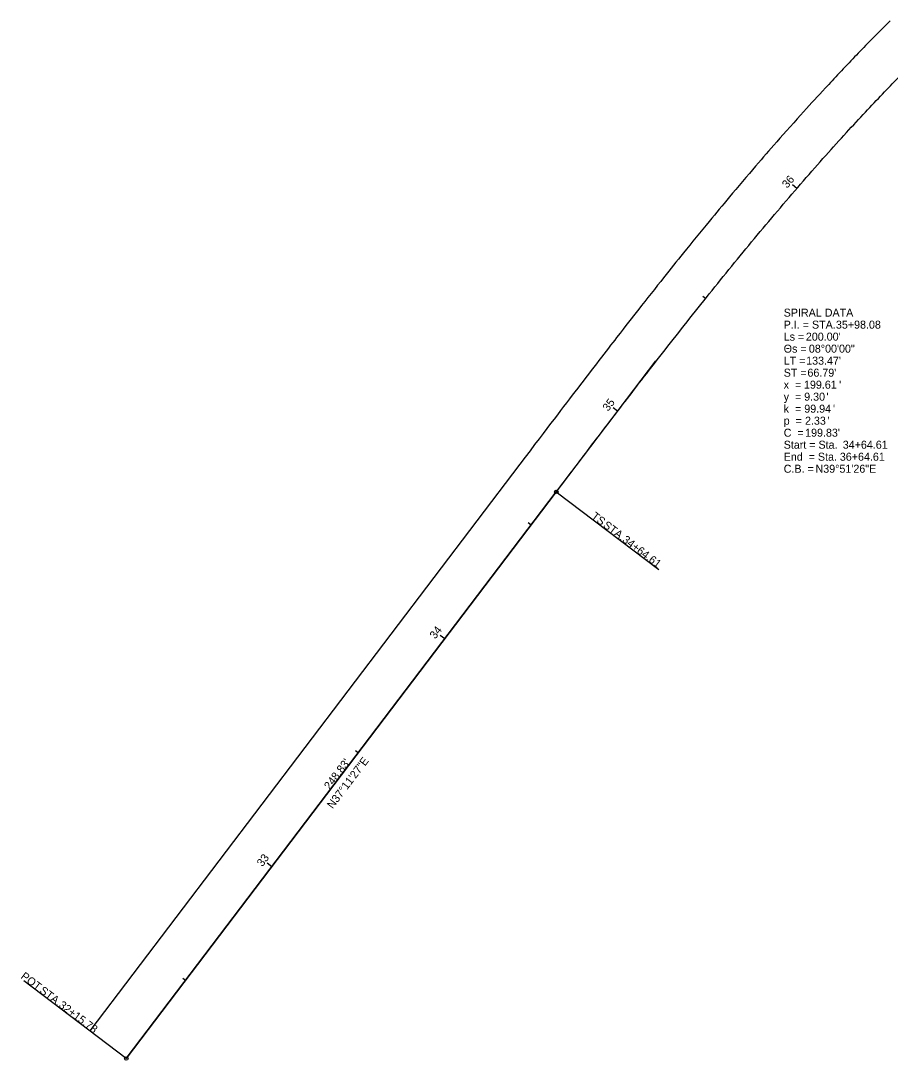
# Model space of a CAD drawing. Extents: x 219750 to 221548, y 545927 to 546568.
# Drawn here: x 219750.5 to 220054.6, y 545927.3 to 546290.9 of the extents above; entities that cross this region are included whole.
import ezdxf

# ---------------------------------------------------------------- set-up
doc = ezdxf.new("R2010")
doc.units = 0
for name, color, linetype in [('_CIVIL_CONSTRUCTION', 7, 'Continuous'), ('Default', 7, 'Continuous'), ('DV_X_County_Line', 7, 'Continuous'), ('DV_X_Section_VMS_Line', 7, 'Continuous'), ('RW_X_CL_100_Bearings', 7, 'Continuous'), ('RW_X_CL_100_Cardinal_Points', 7, 'Continuous'), ('RW_X_CL_100_Curve_Data', 7, 'Continuous'), ('RW_X_CL_100_Stations', 7, 'Continuous')]:
    doc.layers.add(name, color=color, linetype=linetype)

msp = doc.modelspace()

# ---------------------------------------------------------------- linework, layer by layer
at = {"layer": 'Default'}
msp.add_line((219937.81, 546126.13), (219787.4, 545927.9), dxfattribs=at)
at = {"layer": 'DV_X_County_Line'}
msp.add_line((219925.06, 546135.8), (219774.65, 545937.57), dxfattribs=at)
msp.add_open_spline([(220054.6, 546290.87), (220048.55, 546284.87), (220042.62, 546278.77), (220030.97, 546266.4), (220025.24, 546260.14), (220013.97, 546247.49), (220008.42, 546241.1), (219997.49, 546228.21), (219992.1, 546221.72), (219981.45, 546208.66), (219976.19, 546202.09), (219965.77, 546188.9), (219960.61, 546182.28), (219945.24, 546162.39), (219935.14, 546149.08), (219925.06, 546135.8)], degree=3, dxfattribs=at)
at = {"layer": 'DV_X_Section_VMS_Line'}
for p, q in [((219972.55, 546171.91), (219787.4, 545927.9)), ((219787.4, 545927.9), (219937.81, 546126.13))]:
    msp.add_line(p, q, dxfattribs=at)
msp.add_open_spline([(219937.81, 546126.13), (219940.33, 546129.45), (219945.37, 546136.08), (219955.46, 546149.35), (219968.12, 546165.89), (219983.49, 546185.61), (219999.12, 546205.12), (220015.09, 546224.36), (220031.47, 546243.25), (220045.53, 546258.62), (220057.06, 546270.66), (220062.92, 546276.59), (220065.87, 546279.52)], degree=3, dxfattribs=at)
msp.add_open_spline([(219937.81, 546126.13), (219940.33, 546129.45), (219945.37, 546136.08), (219955.46, 546149.35), (219968.12, 546165.89), (219983.49, 546185.61), (219999.12, 546205.12), (220015.09, 546224.36), (220031.47, 546243.25), (220045.53, 546258.62), (220057.06, 546270.66), (220062.92, 546276.59), (220065.87, 546279.52)], degree=3, dxfattribs=at)
at = {"layer": 'RW_X_CL_100_Bearings'}
for p, q in [((219937.81, 546126.13), (219973.66, 546098.93)), ((219937.81, 546126.13), (219973.66, 546098.93)), ((219787.4, 545927.9), (219751.55, 545955.1)), ((219787.4, 545927.9), (219751.55, 545955.1))]:
    msp.add_line(p, q, dxfattribs=at)
for centre in [(219937.81, 546126.13), (219937.81, 546126.13), (219787.4, 545927.9), (219787.4, 545927.9)]:
    msp.add_circle(centre, 0.6, dxfattribs=at)
at = {"layer": 'RW_X_CL_100_Stations'}
for p, q in [((220021.92, 546232.19), (220020.4, 546233.5)), ((220021.92, 546232.19), (220020.4, 546233.5)), ((219990, 546193.71), (219989.06, 546194.46)), ((219990, 546193.71), (219989.06, 546194.46)), ((219959.24, 546154.29), (219957.66, 546155.5)), ((219959.24, 546154.29), (219957.66, 546155.5)), ((219928.98, 546114.49), (219928.02, 546115.21)), ((219928.98, 546114.49), (219928.02, 546115.21)), ((219898.76, 546074.66), (219897.16, 546075.87)), ((219898.76, 546074.66), (219897.16, 546075.87)), ((219868.53, 546034.83), (219867.58, 546035.55)), ((219868.53, 546034.83), (219867.58, 546035.55)), ((219838.31, 545994.99), (219836.72, 545996.2)), ((219838.31, 545994.99), (219836.72, 545996.2)), ((219808.08, 545955.16), (219807.13, 545955.89)), ((219808.08, 545955.16), (219807.13, 545955.89))]:
    msp.add_line(p, q, dxfattribs=at)

# ---------------------------------------------------------------- texts
at = {"layer": '_CIVIL_CONSTRUCTION'}
msp.add_text('N37°11\'27"E', height=2.8, rotation=52.8091, dxfattribs=at).set_placement((219859.56, 546015.06))
msp.add_text('N37°11\'27"E', height=2.8, rotation=52.8091, dxfattribs=at).set_placement((219859.56, 546015.06))
at = {"layer": 'RW_X_CL_100_Bearings'}
for s, p in [('TS', (219949.82, 546117.07)), ('TS', (219949.82, 546117.07)), (' STA. ', (219953.12, 546114.56)), (' STA. ', (219953.12, 546114.56)), ('34+64.61', (219960.65, 546108.85)), ('34+64.61', (219960.65, 546108.85)), ('POT', (219750.25, 545956.15)), ('POT', (219750.25, 545956.15)), (' STA. ', (219755.98, 545951.79)), (' STA. ', (219755.98, 545951.79)), ('32+15.78', (219763.51, 545946.08)), ('32+15.78', (219763.51, 545946.08))]:
    msp.add_text(s, height=2.8, rotation=322.8091, dxfattribs=at).set_placement(p)
at = {"layer": 'RW_X_CL_100_Cardinal_Points'}
for s, p in [('SPIRAL DATA', (220017.34, 546187.39)), ('SPIRAL DATA', (220017.34, 546187.39)), ('P.I. = STA. ', (220017.34, 546183.19)), ('P.I. = STA. ', (220017.34, 546183.19)), ('35+98.08', (220035.61, 546183.19)), ('35+98.08', (220035.61, 546183.19)), ('Ls = ', (220017.34, 546178.99)), ('Ls = ', (220017.34, 546178.99)), ("200.00'", (220025.1, 546178.99)), ("200.00'", (220025.1, 546178.99)), ('Θs = ', (220017.34, 546174.79)), ('Θs = ', (220017.34, 546174.79)), ('08°00\'00"', (220026.15, 546174.79)), ('08°00\'00"', (220026.15, 546174.79)), ('LT = ', (220017.34, 546170.59)), ('LT = ', (220017.34, 546170.59)), ("133.47'", (220025.2, 546170.59)), ("133.47'", (220025.2, 546170.59)), ('ST = ', (220017.34, 546166.39)), ('ST = ', (220017.34, 546166.39)), ("66.79'", (220025.65, 546166.39)), ("66.79'", (220025.65, 546166.39)), ('199.61', (220024.44, 546162.19)), ('199.61', (220024.44, 546162.19)), ("'", (220036.73, 546162.19)), ("'", (220036.73, 546162.19)), ('x  = ', (220017.34, 546162.19)), ('x  = ', (220017.34, 546162.19)), ('y  = ', (220017.34, 546157.99)), ('y  = ', (220017.34, 546157.99)), ('9.30', (220024.51, 546157.99)), ('9.30', (220024.51, 546157.99)), ("'", (220032.32, 546157.99)), ("'", (220032.32, 546157.99)), ('k  = ', (220017.34, 546153.79)), ('k  = ', (220017.34, 546153.79)), ('99.94', (220024.54, 546153.79)), ('99.94', (220024.54, 546153.79)), ("'", (220034.59, 546153.79)), ("'", (220034.59, 546153.79)), ('p  = ', (220017.34, 546149.59)), ('p  = ', (220017.34, 546149.59)), ('2.33', (220024.8, 546149.59)), ('2.33', (220024.8, 546149.59)), ("'", (220032.62, 546149.59)), ("'", (220032.62, 546149.59)), ('C  = ', (220017.34, 546145.39)), ('C  = ', (220017.34, 546145.39)), ("199.83'", (220024.84, 546145.39)), ("199.83'", (220024.84, 546145.39)), ('Start = Sta. ', (220017.34, 546141.19)), ('Start = Sta. ', (220017.34, 546141.19)), ('34+64.61', (220038, 546141.19)), ('34+64.61', (220038, 546141.19)), ('End  = Sta. ', (220017.34, 546136.99)), ('End  = Sta. ', (220017.34, 546136.99)), ('36+64.61', (220036.98, 546136.99)), ('36+64.61', (220036.98, 546136.99)), ('C.B. = ', (220017.34, 546132.79)), ('C.B. = ', (220017.34, 546132.79)), ('N39°51\'26"E', (220028.47, 546132.79)), ('N39°51\'26"E', (220028.47, 546132.79))]:
    msp.add_text(s, height=2.8, dxfattribs=at).set_placement(p)
at = {"layer": 'RW_X_CL_100_Curve_Data'}
msp.add_text("248.83'", height=2.8, rotation=52.8091, dxfattribs=at).set_placement((219858.53, 546021.72))
msp.add_text("248.83'", height=2.8, rotation=52.8091, dxfattribs=at).set_placement((219858.53, 546021.72))
at = {"layer": 'RW_X_CL_100_Stations'}
for s, rotation, p in [('36', 49.143, (220018.56, 546232.13)), ('36', 49.143, (220018.56, 546232.13)), ('35', 52.5586, (219955.93, 546154.07)), ('35', 52.5586, (219955.93, 546154.07)), ('34', 52.8091, (219895.46, 546074.45)), ('34', 52.8091, (219895.46, 546074.45)), ('33', 52.8091, (219835.01, 545994.79)), ('33', 52.8091, (219835.01, 545994.79))]:
    msp.add_text(s, height=2.8, rotation=rotation, dxfattribs=at).set_placement(p)

doc.saveas('drawing.dxf')
